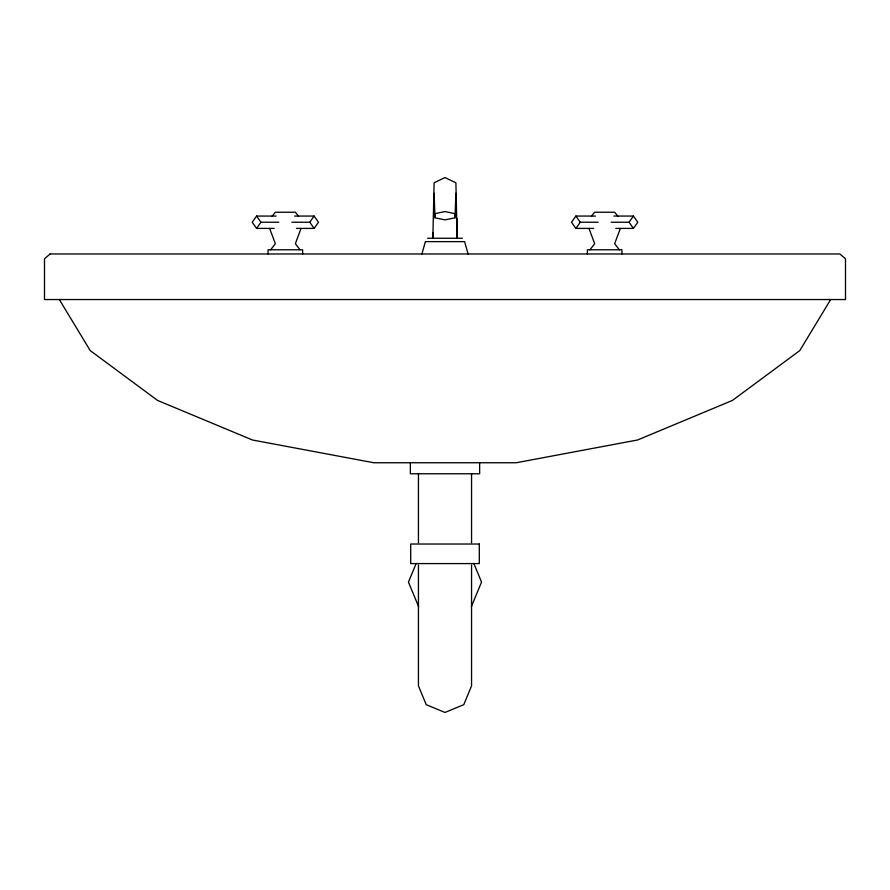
<?xml version="1.0" encoding="UTF-8"?>
<svg xmlns="http://www.w3.org/2000/svg" width="890" height="890" viewBox="0 0 890 890"><rect width="100%" height="100%" fill="white"/><g stroke="black" fill="none" stroke-linecap="round" stroke-linejoin="round"><path stroke-width="1.33" d="M432.929 232.501L432.851 238.253L434.109 182.795L445 177.544L455.891 182.795L457.149 238.253L456.781 218.161L457.071 232.501M434.109 193.297L434.988 217.794L445 219.863L455.013 217.794L455.891 193.297M421.927 253.973L425.387 241.624L464.613 241.624L468.073 253.973M300.976 228.552L295.347 243.727L300.052 249.779M620.285 228.552L614.656 243.727L619.362 249.779M416.097 563.626L408.454 582.082L418.645 606.691M471.355 606.691L481.546 582.082L473.903 563.626M830.67 299.541L799.81 350.56L732.403 400.444L637.552 439.994L516.245 462.744L373.755 462.744L252.448 439.994L157.597 400.444L90.19 350.56L59.33 299.541M276.111 216.059L256.576 216.059L252.204 222.233L256.576 228.407L274.254 228.407M256.576 228.407L260.937 222.233L278.804 222.233M291.887 222.233L309.753 222.233L314.114 216.059L318.486 222.233L314.114 228.407L296.437 228.407M595.421 216.059L575.886 216.059L571.514 222.233L575.886 228.407L593.563 228.407M575.886 228.407L580.247 222.233L598.113 222.233M611.196 222.233L629.063 222.233L633.424 216.059L637.796 222.233L633.424 228.407L615.747 228.407M270.638 249.779L275.344 243.727L269.714 228.552M589.948 249.779L594.654 243.727L589.024 228.552M272.151 216.226L275.344 212.232L295.347 212.232L298.539 216.226M591.461 216.226L594.654 212.232L614.656 212.232L617.849 216.226M294.579 216.059L314.114 216.059M613.889 216.059L633.424 216.059M427.645 238.253L462.355 238.253M629.063 222.233L633.424 228.407M575.886 216.059L580.247 222.233M309.753 222.233L314.114 228.407M256.576 216.059L260.937 222.233M621.943 253.973L621.943 249.779L587.367 249.779L587.367 253.973M479.643 462.744L479.643 473.769L410.357 473.769L410.357 462.744M471.555 473.769L471.555 542.678M471.555 565.028L471.555 685.901L463.779 704.68L445 712.456L426.221 704.68L418.445 685.901L418.445 565.028M455.013 217.794L455.013 213.644L445 211.564L434.988 213.644L434.988 217.794M418.445 473.769L418.445 542.678M302.633 253.973L302.633 249.779L268.057 249.779L268.057 253.973M50.107 253.973L44.5 258.779L44.5 299.541L845.5 299.541L845.5 258.779L839.893 253.973L50.107 253.973M479.298 544.024L410.702 544.024L410.702 563.581L479.298 563.581L479.298 544.024"/></g></svg>
